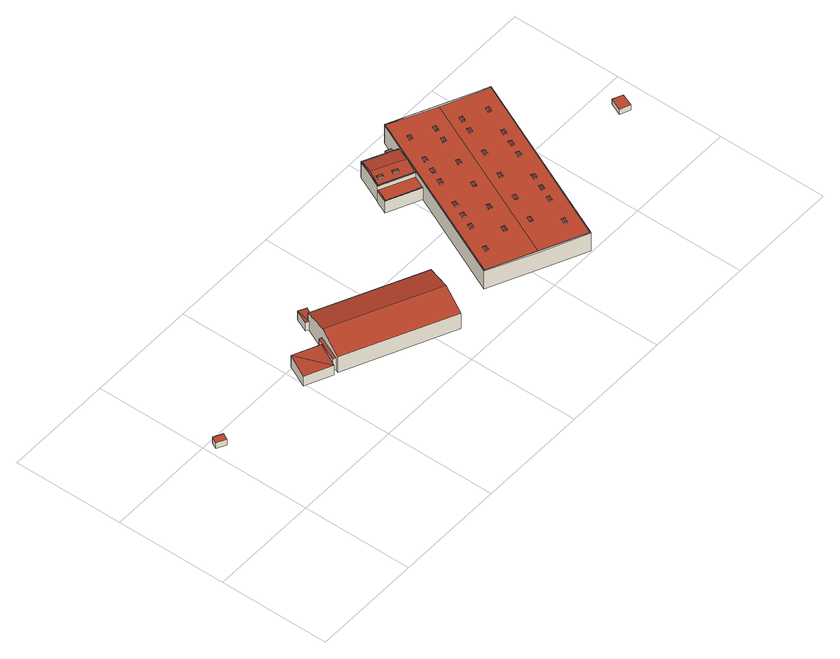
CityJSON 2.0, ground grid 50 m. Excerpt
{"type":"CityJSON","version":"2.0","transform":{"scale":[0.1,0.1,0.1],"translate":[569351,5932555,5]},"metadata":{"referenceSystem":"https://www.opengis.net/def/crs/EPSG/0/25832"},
"CityObjects":{
"building1":{"type":"Building","attributes":{"Grundfläche 2D":"14.855981","Grundhöhe NN":"8.724"},"geometry":[{"type":"Solid","lod":"3","boundaries":[[[[0,1,2,3]],[[4,5,3,2]],[[5,6,0,3]],[[6,7,1,0]],[[7,4,2,1]],[[7,6,5,4]]]],"semantics":{"surfaces":[{"type":"RoofSurface"},{"type":"WallSurface"},{"type":"GroundSurface"}],"values":[[0,1,1,1,1,2]]}}]},
"building2":{"type":"Building","attributes":{"Grundfläche 2D":"140.018779","Grundhöhe NN":"5.438"},"geometry":[{"type":"Solid","lod":"3","boundaries":[[[[8,9,10]],[[11,9,8]],[[12,13,10,9]],[[13,14,8,10]],[[14,15,11,8]],[[15,12,9,11]],[[15,14,13,12]]]],"semantics":{"surfaces":[{"type":"RoofSurface"},{"type":"WallSurface"},{"type":"GroundSurface"}],"values":[[0,0,1,1,1,1,2]]}}]},
"building3":{"type":"Building","attributes":{"Grundfläche 2D":"1371.205411","Grundhöhe NN":"5.438"},"geometry":[{"type":"Solid","lod":"3","boundaries":[[[[16,17,18,19,20,21]],[[22,23,24,20,19]],[[25,26,27,28]],[[26,25,29]],[[26,29,30]],[[31,32,33,34]],[[26,17,16,21,35,36,27]],[[37,38,31,34,39,40,23,22,19,18,17,26,30]],[[24,23,40,41]],[[35,21,20,24,41]],[[28,27,36,42]],[[25,28,42,43]],[[29,25,43,44]],[[30,29,44,37]],[[32,31,38,45]],[[33,32,45,46]],[[34,33,46,39]],[[41,40,39,46,45,38,37,44,43,42,36,35]]]],"semantics":{"surfaces":[{"type":"RoofSurface"},{"type":"WallSurface"},{"type":"GroundSurface"}],"values":[[0,0,0,0,0,0,1,1,1,1,1,1,1,1,1,1,1,2]]}}]},
"building4":{"type":"Building","attributes":{"Grundfläche 2D":"4194.747364","Grundhöhe NN":"5.356"},"children":["building4-1","building4-2","building4-3","building4-4","building4-5","building4-6","building4-7","building4-8","building4-9","building4-10","building4-11","building4-12","building4-13","building4-14","building4-15","building4-16","building4-17","building4-18","building4-19","building4-20","building4-21","building4-22","building4-23","building4-24","building4-25","building4-26","building4-27","building4-28","building4-29","building4-30","building4-31"],"geometry":[{"type":"Solid","lod":"3","boundaries":[[[[47,48,49,50]],[[51,52,53,48]],[[53,49,48]],[[54,52,51]],[[55,52,54]],[[55,54,56,57,58,59,60]],[[61,62,63,64,65,66,67,68,69]],[[62,70,71,72,73,63]],[[74,75,76,77,78,79,80,81,82,83,84]],[[85,78,77,86,87,88,83,82,89,90]],[[91,92,93,94,95,96,97]],[[98,99,100,101,102,103,104]],[[102,101,105,106,107]],[[108,109,110,111]],[[106,105,48,47,107]],[[105,101,100,54,51,48]],[[99,98,104,103,58,57,56,54,100]],[[112,113,55,60,59,114]],[[52,55,113,115,116,49,53]],[[117,50,49,116]],[[79,78,67,66,65,64,63,73,72,81,80]],[[70,82,81,72,71]],[[118,119,84,83]],[[119,120,121,122,123,124,77,76,75,74,84]],[[124,125,126,127,88,87,86,77]],[[127,128,118,83,88]],[[61,89,82,70,62]],[[69,68,67,78,85,90,89,61]],[[129,92,91,97,130,131]],[[93,92,129,132]],[[133,134,113,112,114,111,110,135]],[[116,115,113,134,130,97,136]],[[96,95,117,116,136,97]],[[108,111,114,59,58,103,102,107,47,50,117,95,94,93,132,137,127,126,125,124,138,139]],[[140,118,128,127,137]],[[119,118,140,141]],[[120,119,141,142,143,144,138,124,123,122,121]],[[109,108,139,145]],[[110,109,145,135]],[[132,129,131,130,134,133,135,145,139,138,144,143,142,141,140,137]]]],"semantics":{"surfaces":[{"type":"RoofSurface"},{"type":"WallSurface"},{"type":"GroundSurface"}],"values":[[0,0,0,0,0,0,0,0,0,0,0,0,0,0,1,1,1,1,1,1,1,1,1,1,1,1,1,1,1,1,1,1,1,1,1,1,1,1,1,2]]}}]},
"building4-1":{"type":"BuildingInstallation","parents":["building4"],"geometry":[{"type":"MultiSurface","lod":"3","boundaries":[[[146,147,148,149]],[[146,149,150]],[[151,148,147]],[[152,150,149,148,151]],[[153,154,147,146]],[[154,155,151,147]],[[151,155,156,150,152]],[[156,153,146,150]]],"semantics":{"surfaces":[{"type":"RoofSurface"},{"type":"WallSurface"}],"values":[0,0,0,0,1,1,1,1]}}]},
"building4-2":{"type":"BuildingInstallation","parents":["building4"],"geometry":[{"type":"MultiSurface","lod":"3","boundaries":[[[157,158,159,160]],[[157,160,161]],[[162,159,158]],[[163,161,160,159,162]],[[164,165,158,157]],[[165,166,162,158]],[[162,166,167,161,163]],[[167,164,157,161]]],"semantics":{"surfaces":[{"type":"RoofSurface"},{"type":"WallSurface"}],"values":[0,0,0,0,1,1,1,1]}}]},
"building4-3":{"type":"BuildingInstallation","parents":["building4"],"geometry":[{"type":"MultiSurface","lod":"3","boundaries":[[[168,169,170,171]],[[168,171,172]],[[173,170,169]],[[174,172,171,170,173]],[[175,176,169,168]],[[176,177,173,169]],[[173,177,178,172,174]],[[178,175,168,172]]],"semantics":{"surfaces":[{"type":"RoofSurface"},{"type":"WallSurface"}],"values":[0,0,0,0,1,1,1,1]}}]},
"building4-4":{"type":"BuildingInstallation","parents":["building4"],"geometry":[{"type":"MultiSurface","lod":"3","boundaries":[[[179,180,181,182]],[[179,182,183]],[[184,181,180]],[[185,183,182,181,184]],[[186,187,180,179]],[[187,188,184,180]],[[184,188,189,183,185]],[[189,186,179,183]]],"semantics":{"surfaces":[{"type":"RoofSurface"},{"type":"WallSurface"}],"values":[0,0,0,0,1,1,1,1]}}]},
"building4-5":{"type":"BuildingInstallation","parents":["building4"],"geometry":[{"type":"MultiSurface","lod":"3","boundaries":[[[190,191,192,193]],[[190,193,194]],[[195,192,191]],[[196,194,193,192,195]],[[197,198,191,190]],[[198,199,195,191]],[[195,199,200,194,196]],[[200,197,190,194]]],"semantics":{"surfaces":[{"type":"RoofSurface"},{"type":"WallSurface"}],"values":[0,0,0,0,1,1,1,1]}}]},
"building4-6":{"type":"BuildingInstallation","parents":["building4"],"geometry":[{"type":"MultiSurface","lod":"3","boundaries":[[[201,202,203,204]],[[201,204,205]],[[206,203,202]],[[207,205,204,203,206]],[[202,201,208,209]],[[209,210,206,202]],[[206,210,211,205,207]],[[211,208,201,205]]],"semantics":{"surfaces":[{"type":"RoofSurface"},{"type":"WallSurface"}],"values":[0,0,0,0,1,1,1,1]}}]},
"building4-7":{"type":"BuildingInstallation","parents":["building4"],"geometry":[{"type":"MultiSurface","lod":"3","boundaries":[[[212,213,214,215]],[[212,215,216]],[[217,214,213]],[[218,216,215,214,217]],[[219,220,213,212]],[[220,221,217,213]],[[217,221,222,216,218]],[[222,219,212,216]]],"semantics":{"surfaces":[{"type":"RoofSurface"},{"type":"WallSurface"}],"values":[0,0,0,0,1,1,1,1]}}]},
"building4-8":{"type":"BuildingInstallation","parents":["building4"],"geometry":[{"type":"MultiSurface","lod":"3","boundaries":[[[223,224,225,226]],[[223,226,227]],[[228,225,224]],[[229,227,226,225,228]],[[230,231,224,223]],[[228,224,231,232]],[[228,232,233,227,229]],[[233,230,223,227]]],"semantics":{"surfaces":[{"type":"RoofSurface"},{"type":"WallSurface"}],"values":[0,0,0,0,1,1,1,1]}}]},
"building4-9":{"type":"BuildingInstallation","parents":["building4"],"geometry":[{"type":"MultiSurface","lod":"3","boundaries":[[[234,235,236,237]],[[234,237,238]],[[239,236,235]],[[240,238,237,236,239]],[[241,242,235,234]],[[242,243,239,235]],[[239,243,244,238,240]],[[244,241,234,238]]],"semantics":{"surfaces":[{"type":"RoofSurface"},{"type":"WallSurface"}],"values":[0,0,0,0,1,1,1,1]}}]},
"building4-10":{"type":"BuildingInstallation","parents":["building4"],"geometry":[{"type":"MultiSurface","lod":"3","boundaries":[[[245,246,247,248]],[[245,248,249]],[[250,247,246]],[[251,249,248,247,250]],[[252,253,246,245]],[[253,254,250,246]],[[250,254,255,249,251]],[[255,252,245,249]]],"semantics":{"surfaces":[{"type":"RoofSurface"},{"type":"WallSurface"}],"values":[0,0,0,0,1,1,1,1]}}]},
"building4-11":{"type":"BuildingInstallation","parents":["building4"],"geometry":[{"type":"MultiSurface","lod":"3","boundaries":[[[256,257,258,259]],[[256,259,260]],[[261,258,257]],[[262,260,259,258,261]],[[263,264,257,256]],[[264,265,261,257]],[[261,265,266,260,262]],[[266,263,256,260]]],"semantics":{"surfaces":[{"type":"RoofSurface"},{"type":"WallSurface"}],"values":[0,0,0,0,1,1,1,1]}}]},
"building4-12":{"type":"BuildingInstallation","parents":["building4"],"geometry":[{"type":"MultiSurface","lod":"3","boundaries":[[[267,268,269,270]],[[267,270,271]],[[272,269,268]],[[273,271,270,269,272]],[[274,275,268,267]],[[275,276,272,268]],[[272,276,277,271,273]],[[277,274,267,271]]],"semantics":{"surfaces":[{"type":"RoofSurface"},{"type":"WallSurface"}],"values":[0,0,0,0,1,1,1,1]}}]},
"building4-13":{"type":"BuildingInstallation","parents":["building4"],"geometry":[{"type":"MultiSurface","lod":"3","boundaries":[[[278,279,280,281]],[[278,281,282]],[[283,280,279]],[[284,282,281,280,283]],[[279,278,285,286]],[[283,279,286,287]],[[283,287,288,282,284]],[[288,285,278,282]]],"semantics":{"surfaces":[{"type":"RoofSurface"},{"type":"WallSurface"}],"values":[0,0,0,0,1,1,1,1]}}]},
"building4-14":{"type":"BuildingInstallation","parents":["building4"],"geometry":[{"type":"MultiSurface","lod":"3","boundaries":[[[289,290,291,292]],[[289,292,293]],[[294,291,290]],[[295,293,292,291,294]],[[290,289,296,297]],[[294,290,297,298]],[[294,298,299,293,295]],[[299,296,289,293]]],"semantics":{"surfaces":[{"type":"RoofSurface"},{"type":"WallSurface"}],"values":[0,0,0,0,1,1,1,1]}}]},
"building4-15":{"type":"BuildingInstallation","parents":["building4"],"geometry":[{"type":"MultiSurface","lod":"3","boundaries":[[[300,301,302,303]],[[300,303,304]],[[305,302,301]],[[306,304,303,302,305]],[[307,308,301,300]],[[308,309,305,301]],[[305,309,310,304,306]],[[310,307,300,304]]],"semantics":{"surfaces":[{"type":"RoofSurface"},{"type":"WallSurface"}],"values":[0,0,0,0,1,1,1,1]}}]},
"building4-16":{"type":"BuildingInstallation","parents":["building4"],"geometry":[{"type":"MultiSurface","lod":"3","boundaries":[[[311,312,313,314]],[[311,314,315]],[[316,313,312]],[[317,315,314,313,316]],[[318,319,312,311]],[[319,320,316,312]],[[316,320,321,315,317]],[[321,318,311,315]]],"semantics":{"surfaces":[{"type":"RoofSurface"},{"type":"WallSurface"}],"values":[0,0,0,0,1,1,1,1]}}]},
"building4-17":{"type":"BuildingInstallation","parents":["building4"],"geometry":[{"type":"MultiSurface","lod":"3","boundaries":[[[322,323,324,325]],[[322,325,326]],[[327,324,323]],[[328,326,325,324,327]],[[329,330,323,322]],[[330,331,327,323]],[[327,331,332,326,328]],[[332,329,322,326]]],"semantics":{"surfaces":[{"type":"RoofSurface"},{"type":"WallSurface"}],"values":[0,0,0,0,1,1,1,1]}}]},
"building4-18":{"type":"BuildingInstallation","parents":["building4"],"geometry":[{"type":"MultiSurface","lod":"3","boundaries":[[[333,334,335,336]],[[333,336,337]],[[338,335,334]],[[339,337,336,335,338]],[[340,341,334,333]],[[341,342,338,334]],[[338,342,343,337,339]],[[343,340,333,337]]],"semantics":{"surfaces":[{"type":"RoofSurface"},{"type":"WallSurface"}],"values":[0,0,0,0,1,1,1,1]}}]},
"building4-19":{"type":"BuildingInstallation","parents":["building4"],"geometry":[{"type":"MultiSurface","lod":"3","boundaries":[[[344,345,346,347]],[[344,347,348]],[[349,346,345]],[[350,348,347,346,349]],[[351,352,345,344]],[[352,353,349,345]],[[349,353,354,348,350]],[[354,351,344,348]]],"semantics":{"surfaces":[{"type":"RoofSurface"},{"type":"WallSurface"}],"values":[0,0,0,0,1,1,1,1]}}]},
"building4-20":{"type":"BuildingInstallation","parents":["building4"],"geometry":[{"type":"MultiSurface","lod":"3","boundaries":[[[355,356,357,358]],[[355,358,359]],[[360,357,356]],[[361,359,358,357,360]],[[356,355,362,363]],[[363,364,360,356]],[[360,364,365,359,361]],[[365,362,355,359]]],"semantics":{"surfaces":[{"type":"RoofSurface"},{"type":"WallSurface"}],"values":[0,0,0,0,1,1,1,1]}}]},
"building4-21":{"type":"BuildingInstallation","parents":["building4"],"geometry":[{"type":"MultiSurface","lod":"3","boundaries":[[[366,367,368,369]],[[366,369,370]],[[371,368,367]],[[372,370,369,368,371]],[[373,374,367,366]],[[371,367,374,375]],[[371,375,376,370,372]],[[376,373,366,370]]],"semantics":{"surfaces":[{"type":"RoofSurface"},{"type":"WallSurface"}],"values":[0,0,0,0,1,1,1,1]}}]},
"building4-22":{"type":"BuildingInstallation","parents":["building4"],"geometry":[{"type":"MultiSurface","lod":"3","boundaries":[[[377,378,379,380]],[[377,380,381]],[[382,379,378]],[[383,381,380,379,382]],[[384,385,378,377]],[[382,378,385,386]],[[382,386,387,381,383]],[[377,381,387,384]]],"semantics":{"surfaces":[{"type":"RoofSurface"},{"type":"WallSurface"}],"values":[0,0,0,0,1,1,1,1]}}]},
"building4-23":{"type":"BuildingInstallation","parents":["building4"],"geometry":[{"type":"MultiSurface","lod":"3","boundaries":[[[388,389,390,391]],[[388,391,392]],[[393,390,389]],[[394,392,391,390,393]],[[395,396,389,388]],[[396,397,393,389]],[[393,397,398,392,394]],[[398,395,388,392]]],"semantics":{"surfaces":[{"type":"RoofSurface"},{"type":"WallSurface"}],"values":[0,0,0,0,1,1,1,1]}}]},
"building4-24":{"type":"BuildingInstallation","parents":["building4"],"geometry":[{"type":"MultiSurface","lod":"3","boundaries":[[[399,400,401,402]],[[399,402,403]],[[404,401,400]],[[405,403,402,401,404]],[[406,407,400,399]],[[407,408,404,400]],[[403,405,404,408,409]],[[406,399,403,409]]],"semantics":{"surfaces":[{"type":"RoofSurface"},{"type":"WallSurface"}],"values":[0,0,0,0,1,1,1,1]}}]},
"building4-25":{"type":"BuildingInstallation","parents":["building4"],"geometry":[{"type":"MultiSurface","lod":"3","boundaries":[[[410,411,412,413]],[[410,413,414]],[[415,412,411]],[[416,414,413,412,415]],[[417,418,411,410]],[[418,419,415,411]],[[415,419,420,414,416]],[[420,417,410,414]]],"semantics":{"surfaces":[{"type":"RoofSurface"},{"type":"WallSurface"}],"values":[0,0,0,0,1,1,1,1]}}]},
"building4-26":{"type":"BuildingInstallation","parents":["building4"],"geometry":[{"type":"MultiSurface","lod":"3","boundaries":[[[421,422,423,424]],[[421,424,425]],[[426,423,422]],[[427,425,424,423,426]],[[428,429,422,421]],[[429,430,426,422]],[[426,430,431,425,427]],[[431,428,421,425]]],"semantics":{"surfaces":[{"type":"RoofSurface"},{"type":"WallSurface"}],"values":[0,0,0,0,1,1,1,1]}}]},
"building4-27":{"type":"BuildingInstallation","parents":["building4"],"geometry":[{"type":"MultiSurface","lod":"3","boundaries":[[[432,433,434,435]],[[432,435,436]],[[437,434,433]],[[438,436,435,434,437]],[[439,440,433,432]],[[440,441,437,433]],[[437,441,442,436,438]],[[442,439,432,436]]],"semantics":{"surfaces":[{"type":"RoofSurface"},{"type":"WallSurface"}],"values":[0,0,0,0,1,1,1,1]}}]},
"building4-28":{"type":"BuildingInstallation","parents":["building4"],"geometry":[{"type":"MultiSurface","lod":"3","boundaries":[[[443,444,445,446]],[[443,446,447]],[[448,445,444]],[[449,447,446,445,448]],[[450,451,444,443]],[[451,452,448,444]],[[448,452,453,447,449]],[[453,450,443,447]]],"semantics":{"surfaces":[{"type":"RoofSurface"},{"type":"WallSurface"}],"values":[0,0,0,0,1,1,1,1]}}]},
"building4-29":{"type":"BuildingInstallation","parents":["building4"],"geometry":[{"type":"MultiSurface","lod":"3","boundaries":[[[454,455,136,456,457,458,459]],[[457,456,136,97,91,92]],[[458,457,92,93]],[[459,458,93,94]],[[454,459,94,460]],[[455,454,460,96]],[[136,455,96,97]]],"semantics":{"surfaces":[{"type":"RoofSurface"},{"type":"WallSurface"}],"values":[0,1,1,1,1,1,1]}}]},
"building4-30":{"type":"BuildingInstallation","parents":["building4"],"geometry":[{"type":"MultiSurface","lod":"3","boundaries":[[[461,462,463]],[[464,465,463,462,466]],[[461,467,466,462]],[[464,466,467]],[[468,469,461,463]],[[469,470,467,461]],[[470,471,464,467]],[[471,472,468,463,465,464]]],"semantics":{"surfaces":[{"type":"RoofSurface"},{"type":"WallSurface"}],"values":[0,0,0,0,1,1,1,1]}}]},
"building4-31":{"type":"BuildingInstallation","parents":["building4"],"geometry":[{"type":"MultiSurface","lod":"3","boundaries":[[[473,474,475]],[[476,477,475,474,478]],[[473,479,478,474]],[[476,478,479]],[[480,481,482,473,475]],[[482,483,479,473]],[[483,484,476,479]],[[484,485,477,476]],[[485,480,475,477]]],"semantics":{"surfaces":[{"type":"RoofSurface"},{"type":"WallSurface"}],"values":[0,0,0,0,1,1,1,1,1]}}]},
"building5":{"type":"Building","attributes":{"Grundfläche 2D":"28.960959","Grundhöhe NN":"5.447"},"geometry":[{"type":"Solid","lod":"3","boundaries":[[[[486,487,488,489]],[[490,491,489,488]],[[491,492,486,489]],[[492,493,487,486]],[[493,490,488,487]],[[493,492,491,490]]]],"semantics":{"surfaces":[{"type":"RoofSurface"},{"type":"WallSurface"},{"type":"GroundSurface"}],"values":[[0,1,1,1,1,2]]}}]}
},
"vertices":[
[47,420,68],[62,449,68],[21,470,68],[6,441,68],[21,470,37],[6,441,37],[47,420,37],[62,449,37],
[610,355,56],[541,509,67],[494,410,56],[657,454,68],[541,509,4],[494,410,4],[610,355,4],[657,454,4],
[761,575,87],[739,585,87],[689,477,118],[685,468,120],[1156,250,120],[1210,367,85],[638,368,91],[631,352,87],[1102,134,85],[751,645,50],[739,585,49],[761,575,48],[786,629,48],[722,583,50],[735,577,49],[689,477,65],[678,482,63],[627,373,63],[638,368,65],[1210,367,4],[761,575,4],[735,577,4],[689,477,4],[638,368,4],[631,352,4],[1102,134,4],[786,629,4],[751,645,4],[722,583,4],[678,482,4],[627,373,4],
[1567,733,90],[1425,799,90],[1421,798,90],[1566,730,90],[1455,863,103],[1452,865,103],[1450,861,102],[1482,922,90],[1480,925,90],[1598,868,90],[1599,867,90],[1624,855,90],[1625,858,90],[1481,925,90],[1321,197,102],[1528,101,98],[1884,871,98],[1749,934,100],[1748,934,100],[1745,936,100],[1678,967,102],[1654,915,102],[1654,914,102],[1725,10,102],[1781,128,102],[2083,779,102],[1970,832,100],[2061,792,104],[2058,794,104],[2051,797,104],[1677,970,104],[1678,967,104],[1748,934,104],[1749,934,104],[2083,779,104],[1725,10,104],[1727,6,104],[2086,781,104],[1654,915,104],[1540,674,104],[1538,671,104],[1318,196,104],[1321,197,104],[1654,914,104],[1420,796,65],[1393,739,65],[1538,671,65],[1540,674,65],[1566,730,65],[1424,796,65],[1421,798,65],[1598,868,87],[1593,870,87],[1482,922,87],[1455,863,97],[1596,794,97],[1624,855,87],[1599,867,87],[1425,799,87],[1431,796,87],[1567,733,87],[1651,914,30],[1625,926,30],[1599,870,30],[1625,858,30],[1481,925,87],[1480,925,87],[1625,858,87],[1452,865,97],[1421,798,87],[1566,730,87],[1727,6,102],[2086,781,102],[2061,792,101],[2058,794,101],[2051,797,101],[1885,874,98],[1677,970,102],[1540,674,102],[1538,671,102],[1318,196,102],[1527,99,98],[1393,739,4],[1421,798,4],[1420,796,4],[1538,671,4],[1481,925,4],[1480,925,4],[1599,870,4],[1421,798,67],[1318,196,4],[1677,970,4],[1651,914,4],[1727,6,4],[2086,781,4],[2061,792,4],[2058,794,4],[2051,797,4],[1625,926,4],
[1603,691,105],[1593,669,105],[1603,673,106],[1607,682,106],[1617,685,105],[1606,662,105],[1610,670,105],[1603,691,101],[1593,669,101],[1606,662,101],[1617,685,101],
[1903,551,104],[1893,529,104],[1903,533,105],[1907,542,105],[1917,545,104],[1906,522,104],[1910,530,104],[1903,551,100],[1893,529,100],[1906,522,101],[1917,545,101],
[1466,396,105],[1456,373,105],[1466,377,106],[1470,387,106],[1480,390,105],[1469,367,105],[1473,374,105],[1466,396,101],[1456,373,101],[1469,367,101],[1480,390,101],
[1748,481,102],[1737,458,102],[1748,462,103],[1752,472,103],[1761,474,102],[1751,452,102],[1754,459,102],[1748,481,99],[1737,458,99],[1751,452,99],[1761,474,99],
[1930,610,104],[1920,588,104],[1931,592,105],[1935,601,105],[1944,604,104],[1934,581,104],[1937,589,104],[1930,610,100],[1920,588,100],[1934,581,101],[1944,604,101],
[1784,822,102],[1774,799,102],[1784,804,104],[1788,813,104],[1798,816,102],[1787,793,102],[1791,801,102],[1784,822,99],[1774,799,99],[1787,793,99],[1798,816,99],
[1712,140,104],[1702,117,104],[1712,121,105],[1716,131,105],[1726,133,104],[1715,111,104],[1719,118,104],[1712,140,100],[1702,117,100],[1715,111,101],[1726,133,101],
[1631,750,105],[1620,728,105],[1631,732,106],[1635,742,106],[1644,744,105],[1634,722,105],[1637,729,105],[1631,750,101],[1620,728,101],[1634,722,101],[1644,744,101],
[1803,599,102],[1792,576,102],[1803,580,103],[1807,590,103],[1816,592,102],[1806,570,102],[1809,577,102],[1803,599,99],[1792,576,99],[1806,570,99],[1816,592,99],
[1521,515,105],[1511,493,105],[1521,497,106],[1526,506,106],[1535,509,105],[1524,486,105],[1528,494,105],[1521,515,101],[1511,493,101],[1524,486,101],[1535,509,101],
[1412,279,105],[1401,256,105],[1412,260,106],[1416,270,106],[1425,272,105],[1415,250,105],[1418,257,105],[1412,279,101],[1401,256,101],[1415,250,101],[1425,272,101],
[1884,775,102],[1874,752,102],[1884,757,103],[1889,766,103],[1898,769,102],[1887,746,102],[1891,754,102],[1884,775,99],[1874,752,99],[1887,746,99],[1898,769,99],
[1538,292,102],[1528,270,102],[1538,274,104],[1542,283,104],[1552,286,102],[1541,263,102],[1545,271,102],[1538,292,99],[1528,270,99],[1541,263,99],[1552,286,99],
[1821,375,104],[1811,352,104],[1821,356,105],[1825,366,105],[1835,368,104],[1824,346,104],[1828,353,104],[1821,375,100],[1811,352,100],[1824,346,101],[1835,368,101],
[1757,763,102],[1746,740,102],[1757,744,104],[1761,754,104],[1770,756,102],[1760,734,102],[1763,741,102],[1757,763,99],[1746,740,99],[1760,734,99],[1770,756,99],
[1766,256,104],[1756,234,104],[1766,238,105],[1770,247,105],[1780,250,104],[1769,227,104],[1773,235,104],[1766,256,100],[1756,234,100],[1769,227,101],[1780,250,101],
[1702,645,102],[1691,623,102],[1702,627,104],[1706,636,104],[1716,639,102],[1705,616,102],[1709,624,102],[1702,645,99],[1691,623,99],[1705,616,99],[1716,639,99],
[1639,246,102],[1628,224,102],[1639,228,103],[1643,237,103],[1653,240,102],[1642,217,102],[1646,225,102],[1639,246,99],[1628,224,99],[1642,217,99],[1653,240,99],
[1576,632,105],[1565,610,105],[1576,614,106],[1580,623,106],[1589,626,105],[1579,603,105],[1582,611,105],[1576,632,101],[1565,610,101],[1579,603,101],[1589,626,101],
[1685,867,105],[1674,845,105],[1685,849,106],[1689,859,106],[1698,861,105],[1688,839,105],[1691,846,105],[1685,867,101],[1674,845,101],[1688,839,101],[1698,861,101],
[1876,493,104],[1866,470,104],[1876,475,105],[1880,484,105],[1890,487,104],[1879,464,104],[1883,472,104],[1876,493,100],[1866,470,100],[1879,464,101],[1890,487,101],
[1857,716,102],[1847,693,102],[1857,698,103],[1861,707,103],[1871,710,102],[1860,687,102],[1864,695,102],[1857,716,99],[1847,693,99],[1860,687,99],[1871,710,99],
[1693,363,102],[1683,340,102],[1693,345,103],[1697,354,103],[1707,357,102],[1696,334,102],[1700,342,102],[1693,363,99],[1683,340,99],[1696,334,99],[1707,357,99],
[1794,316,104],[1783,293,104],[1794,297,105],[1798,307,105],[1807,309,104],[1797,287,104],[1800,294,104],[1794,316,100],[1783,293,100],[1797,287,101],[1807,309,101],
[1494,455,105],[1483,433,105],[1494,437,106],[1498,447,106],[1507,449,105],[1497,427,105],[1500,434,105],[1494,455,101],[1483,433,101],[1497,427,101],[1507,449,101],
[1647,527,102],[1637,505,102],[1647,509,104],[1652,519,104],[1661,521,102],[1650,499,102],[1654,506,102],[1647,527,99],[1637,505,99],[1650,499,99],[1661,521,99],
[1593,409,102],[1582,387,102],[1593,391,104],[1597,400,104],[1606,403,102],[1596,380,102],[1599,388,102],[1593,409,99],[1582,387,99],[1596,380,99],[1606,403,99],
[1985,728,104],[1975,706,104],[1985,710,105],[1990,720,105],[1999,722,104],[1988,700,104],[1992,707,104],[1985,728,100],[1975,706,100],[1988,700,101],[1999,722,101],
[1397,739,67],[1424,796,67],[1420,796,67],[1393,739,67],[1538,671,67],[1540,674,67],[1397,739,65],
[1448,817,95],[1457,822,96],[1454,830,96],[1477,820,96],[1460,828,96],[1469,816,96],[1471,806,95],[1454,830,93],[1448,817,91],[1471,806,91],[1477,820,93],[1460,828,93],
[1506,790,95],[1515,795,96],[1512,803,96],[1535,793,96],[1530,795,96],[1527,789,96],[1529,779,95],[1512,803,93],[1509,795,92],[1506,790,91],[1529,779,91],[1535,793,93],[1530,795,93],
[2397,353,31],[2421,408,31],[2376,427,31],[2352,372,31],[2376,427,4],[2352,372,4],[2397,353,4],[2421,408,4]
]}
